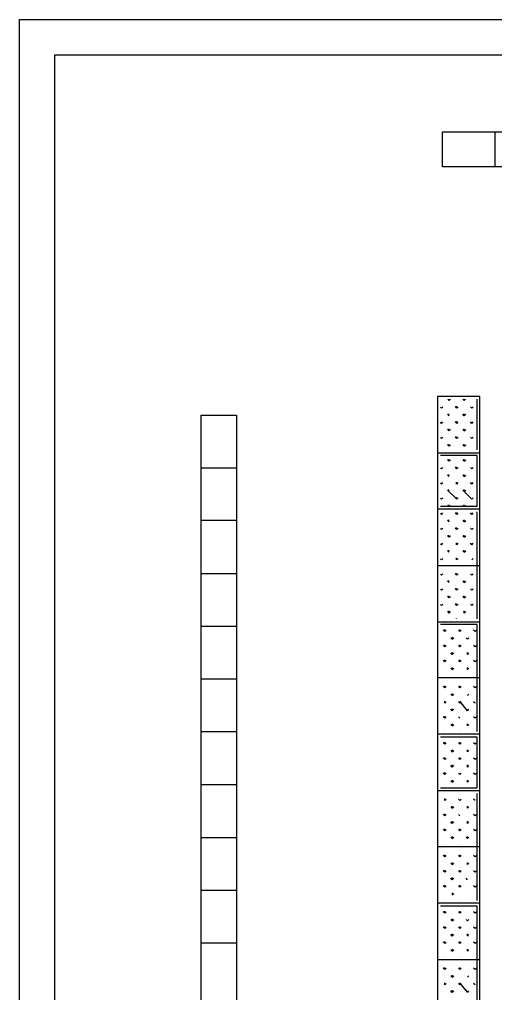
# Model space of a CAD drawing. Header units: inches. Extents: x 3.4 to 45.9, y 14.3 to 39.1.
# Drawn here: x 35.15 to 35.42, y 34.17 to 34.724 of the extents above; entities that cross this region are included whole.
import ezdxf

# ---------------------------------------------------------------- set-up
doc = ezdxf.new("R2010")
doc.units = ezdxf.units.IN
doc.header["$MEASUREMENT"] = 0
doc.layers.add('02', color=2, linetype='Continuous')

msp = doc.modelspace()

# ---------------------------------------------------------------- linework, layer by layer
at = {"layer": '02'}
for p, q in [((35.14973, 33.82383), (35.14973, 34.72383)), ((35.14973, 34.72383), (36.04973, 34.72383)), ((35.16973, 33.84383), (35.16973, 34.70383)), ((35.16973, 34.70383), (36.02973, 34.70383)), ((35.38997, 34.64003), (35.38997, 34.66003)), ((35.38997, 34.66003), (35.80997, 34.66003)), ((35.41997, 34.64003), (35.41997, 34.66003)), ((35.80997, 34.64003), (35.38997, 34.64003)), ((35.38725, 34.5097), (35.38725, 34.0617)), ((35.41125, 34.5097), (35.38725, 34.5097)), ((35.41125, 34.0617), (35.41125, 34.5097)), ((35.38944, 34.503), (35.39025, 34.50381)), ((35.39375, 34.50731), (35.39296, 34.5081)), ((35.39366, 34.50732), (35.39366, 34.5081)), ((35.39375, 34.50731), (35.39455, 34.5081)), ((35.39806, 34.503), (35.39725, 34.50381)), ((35.39797, 34.50301), (35.39797, 34.50415)), ((35.39806, 34.503), (35.39887, 34.50381)), ((35.40237, 34.50731), (35.40158, 34.5081)), ((35.40228, 34.50732), (35.40228, 34.5081)), ((35.40237, 34.50731), (35.40317, 34.5081)), ((35.40668, 34.503), (35.40588, 34.50381)), ((35.40668, 34.503), (35.40749, 34.50381)), ((35.40965, 34.4793), (35.40965, 34.5081)), ((35.25296, 34.49909), (35.27296, 34.49909)), ((35.25296, 34.07909), (35.25296, 34.49909)), ((35.27296, 34.49909), (35.27296, 34.07909)), ((35.38944, 34.503), (35.38885, 34.50359)), ((35.39375, 34.49869), (35.39294, 34.4995)), ((35.39366, 34.4987), (35.39366, 34.49984)), ((35.40237, 34.49869), (35.40157, 34.4995)), ((35.40228, 34.4987), (35.40228, 34.49984)), ((35.40237, 34.49869), (35.40318, 34.4995)), ((35.38944, 34.49438), (35.38885, 34.49497)), ((35.38944, 34.49438), (35.39025, 34.49518)), ((35.39806, 34.49438), (35.39725, 34.49518)), ((35.39797, 34.49439), (35.39797, 34.49553)), ((35.39806, 34.49438), (35.39887, 34.49518)), ((35.40668, 34.49438), (35.40588, 34.49518)), ((35.40668, 34.49438), (35.40749, 34.49518)), ((35.39375, 34.49007), (35.39294, 34.49087)), ((35.39366, 34.49008), (35.39366, 34.49122)), ((35.39375, 34.49007), (35.39456, 34.49087)), ((35.40237, 34.49007), (35.40157, 34.49087)), ((35.40228, 34.49008), (35.40228, 34.49122)), ((35.40237, 34.49007), (35.40318, 34.49087)), ((35.38944, 34.48576), (35.38885, 34.48635)), ((35.38944, 34.48576), (35.39025, 34.48656)), ((35.39375, 34.48144), (35.39294, 34.48225)), ((35.39366, 34.48145), (35.39366, 34.4826)), ((35.39375, 34.48144), (35.39456, 34.48225)), ((35.39806, 34.48576), (35.39725, 34.48656)), ((35.39797, 34.48576), (35.39797, 34.48691)), ((35.39806, 34.48576), (35.39887, 34.48656)), ((35.40237, 34.48144), (35.40157, 34.48225)), ((35.40228, 34.48145), (35.40228, 34.4826)), ((35.40237, 34.48144), (35.40318, 34.48225)), ((35.40668, 34.48576), (35.40588, 34.48656)), ((35.40668, 34.48576), (35.40749, 34.48656)), ((35.38725, 34.4777), (35.41125, 34.4777)), ((35.40965, 34.4761), (35.38885, 34.4761)), ((35.40965, 34.4473), (35.40965, 34.4761)), ((35.39375, 34.47282), (35.39294, 34.47363)), ((35.39366, 34.47283), (35.39366, 34.47398)), ((35.39375, 34.47282), (35.39456, 34.47363)), ((35.40237, 34.47282), (35.40157, 34.47363)), ((35.40228, 34.47283), (35.40228, 34.47398)), ((35.40237, 34.47282), (35.40318, 34.47363)), ((35.25296, 34.46909), (35.27296, 34.46909)), ((35.38944, 34.46851), (35.38885, 34.46911)), ((35.38944, 34.46851), (35.39025, 34.46932)), ((35.39375, 34.4642), (35.39294, 34.46501)), ((35.39366, 34.46421), (35.39366, 34.46536)), ((35.39806, 34.46851), (35.39725, 34.46932)), ((35.39797, 34.46852), (35.39797, 34.46967)), ((35.39806, 34.46851), (35.39887, 34.46932)), ((35.40237, 34.4642), (35.40157, 34.46501)), ((35.40228, 34.46421), (35.40228, 34.46536)), ((35.40237, 34.4642), (35.40318, 34.46501)), ((35.40668, 34.46851), (35.40588, 34.46932)), ((35.40668, 34.46851), (35.40749, 34.46932)), ((35.38944, 34.45989), (35.38885, 34.46048)), ((35.38944, 34.45989), (35.39025, 34.4607)), ((35.39797, 34.4599), (35.39797, 34.46104)), ((35.39806, 34.45989), (35.39887, 34.4607)), ((35.40668, 34.45989), (35.40588, 34.4607)), ((35.40668, 34.45989), (35.40749, 34.4607)), ((35.39806, 34.45127), (35.39294, 34.45639)), ((35.39366, 34.45559), (35.39366, 34.45673)), ((35.40668, 34.45127), (35.40157, 34.45639)), ((35.40228, 34.45559), (35.40228, 34.45673)), ((35.40237, 34.45558), (35.40318, 34.45639)), ((35.38944, 34.45127), (35.38885, 34.45186)), ((35.38944, 34.45127), (35.39025, 34.45208)), ((35.39797, 34.45128), (35.39797, 34.45242)), ((35.39806, 34.45127), (35.39887, 34.45208)), ((35.40668, 34.45127), (35.40749, 34.45208)), ((35.41125, 34.4457), (35.38725, 34.4457)), ((35.38885, 34.4473), (35.40965, 34.4473)), ((35.38944, 34.44265), (35.38885, 34.44324)), ((35.38944, 34.44265), (35.39025, 34.44346)), ((35.39341, 34.4473), (35.39294, 34.44777)), ((35.39366, 34.4473), (35.39366, 34.44811)), ((35.39409, 34.4473), (35.39456, 34.44777)), ((35.39806, 34.44265), (35.39725, 34.44346)), ((35.39797, 34.44266), (35.39797, 34.4438)), ((35.39806, 34.44265), (35.39887, 34.44346)), ((35.40203, 34.4473), (35.40157, 34.44777)), ((35.40228, 34.4473), (35.40228, 34.44811)), ((35.40272, 34.4473), (35.40318, 34.44777)), ((35.40668, 34.44265), (35.40588, 34.44346)), ((35.40668, 34.44265), (35.40749, 34.44346)), ((35.40965, 34.3833), (35.40965, 34.4441)), ((35.27296, 34.43909), (35.25296, 34.43909)), ((35.39375, 34.43834), (35.39294, 34.43915)), ((35.39366, 34.43835), (35.39366, 34.43949)), ((35.40237, 34.43834), (35.40157, 34.43915)), ((35.40228, 34.43835), (35.40228, 34.43949)), ((35.40237, 34.43834), (35.40318, 34.43915)), ((35.38944, 34.43403), (35.38885, 34.43462)), ((35.38944, 34.43403), (35.39025, 34.43484)), ((35.39806, 34.43403), (35.39725, 34.43484)), ((35.39797, 34.43404), (35.39797, 34.43518)), ((35.39806, 34.43403), (35.39887, 34.43484)), ((35.40668, 34.43403), (35.40588, 34.43484)), ((35.40668, 34.43403), (35.40749, 34.43484)), ((35.38944, 34.42541), (35.39025, 34.42622)), ((35.39375, 34.42972), (35.39294, 34.43053)), ((35.39366, 34.42973), (35.39366, 34.43087)), ((35.39375, 34.42972), (35.39456, 34.43053)), ((35.39797, 34.42542), (35.39797, 34.42656)), ((35.39806, 34.42541), (35.39887, 34.42622)), ((35.40237, 34.42972), (35.40157, 34.43053)), ((35.40228, 34.42973), (35.40228, 34.43087)), ((35.40237, 34.42972), (35.40318, 34.43053)), ((35.40668, 34.42541), (35.40588, 34.42622)), ((35.40668, 34.42541), (35.40749, 34.42622)), ((35.38944, 34.42541), (35.38885, 34.426)), ((35.39375, 34.4211), (35.39294, 34.42191)), ((35.39366, 34.42111), (35.39366, 34.42225)), ((35.40237, 34.4211), (35.40157, 34.42191)), ((35.40228, 34.42111), (35.40228, 34.42225)), ((35.40237, 34.4211), (35.40318, 34.42191)), ((35.38944, 34.41679), (35.38885, 34.41738)), ((35.38944, 34.41679), (35.39025, 34.4176)), ((35.39797, 34.4168), (35.39797, 34.41794)), ((35.39806, 34.41679), (35.39887, 34.4176)), ((35.40668, 34.41679), (35.40749, 34.4176)), ((35.38725, 34.4137), (35.41125, 34.4137)), ((35.25296, 34.40909), (35.27296, 34.40909)), ((35.38944, 34.40817), (35.38885, 34.40876)), ((35.38944, 34.40817), (35.39025, 34.40897)), ((35.39375, 34.40386), (35.39294, 34.40466)), ((35.39366, 34.40386), (35.39366, 34.40501)), ((35.39806, 34.40817), (35.39725, 34.40897)), ((35.39797, 34.40818), (35.39797, 34.40932)), ((35.39806, 34.40817), (35.39887, 34.40897)), ((35.40237, 34.40386), (35.40157, 34.40466)), ((35.40228, 34.40386), (35.40228, 34.40501)), ((35.40237, 34.40386), (35.40318, 34.40466)), ((35.40668, 34.40817), (35.40588, 34.40897)), ((35.40668, 34.40817), (35.40749, 34.40897)), ((35.38944, 34.39955), (35.38885, 34.40014)), ((35.38944, 34.39955), (35.39025, 34.40035)), ((35.39806, 34.39955), (35.39725, 34.40035)), ((35.39797, 34.39955), (35.39797, 34.4007)), ((35.39806, 34.39955), (35.39887, 34.40035)), ((35.40668, 34.39955), (35.40588, 34.40035)), ((35.40668, 34.39955), (35.40749, 34.40035)), ((35.39375, 34.39523), (35.39294, 34.39604)), ((35.39366, 34.39524), (35.39366, 34.39639)), ((35.39375, 34.39523), (35.39456, 34.39604)), ((35.40237, 34.39523), (35.40157, 34.39604)), ((35.40228, 34.39524), (35.40228, 34.39639)), ((35.40237, 34.39523), (35.40318, 34.39604)), ((35.38944, 34.39092), (35.38885, 34.39152)), ((35.38944, 34.39092), (35.39025, 34.39173)), ((35.39375, 34.38661), (35.39294, 34.38742)), ((35.39366, 34.38662), (35.39366, 34.38777)), ((35.39375, 34.38661), (35.39456, 34.38742)), ((35.39806, 34.39092), (35.39725, 34.39173)), ((35.39797, 34.39093), (35.39797, 34.39208)), ((35.39806, 34.39092), (35.39887, 34.39173)), ((35.40228, 34.38662), (35.40228, 34.38777)), ((35.40237, 34.38661), (35.40318, 34.38742)), ((35.40668, 34.39092), (35.40588, 34.39173)), ((35.40668, 34.39092), (35.40749, 34.39173)), ((35.39797, 34.3833), (35.39797, 34.38346)), ((35.25296, 34.37909), (35.27296, 34.37909)), ((35.38725, 34.3817), (35.41125, 34.3817)), ((35.40965, 34.3801), (35.38885, 34.3801)), ((35.39126, 34.37603), (35.39045, 34.37684)), ((35.39126, 34.37603), (35.39206, 34.37684)), ((35.3913, 34.37606), (35.3913, 34.3772)), ((35.39988, 34.37603), (35.39907, 34.37684)), ((35.39988, 34.37603), (35.40068, 34.37684)), ((35.39992, 34.37606), (35.39992, 34.3772)), ((35.4085, 34.37603), (35.40769, 34.37684)), ((35.4085, 34.37603), (35.40931, 34.37684)), ((35.40965, 34.3193), (35.40965, 34.3801)), ((35.39557, 34.37172), (35.39476, 34.37253)), ((35.39557, 34.37172), (35.39637, 34.37253)), ((35.39561, 34.37174), (35.39561, 34.37289)), ((35.40419, 34.37172), (35.40338, 34.37253)), ((35.40419, 34.37172), (35.405, 34.37253)), ((35.39126, 34.36741), (35.39045, 34.36822)), ((35.39126, 34.36741), (35.39206, 34.36822)), ((35.3913, 34.36743), (35.3913, 34.36858)), ((35.39988, 34.36741), (35.39907, 34.36822)), ((35.39988, 34.36741), (35.40068, 34.36822)), ((35.39992, 34.36743), (35.39992, 34.36858)), ((35.4085, 34.36741), (35.40769, 34.36822)), ((35.4085, 34.36741), (35.40931, 34.36822)), ((35.3913, 34.35881), (35.3913, 34.35996)), ((35.39557, 34.3631), (35.39476, 34.36391)), ((35.39557, 34.3631), (35.39637, 34.36391)), ((35.39561, 34.36312), (35.39561, 34.36427)), ((35.39992, 34.35881), (35.39992, 34.35996)), ((35.40419, 34.3631), (35.405, 34.36391)), ((35.40423, 34.36312), (35.40423, 34.36427)), ((35.39126, 34.35879), (35.39045, 34.3596)), ((35.39126, 34.35879), (35.39206, 34.3596)), ((35.39557, 34.35448), (35.39476, 34.35529)), ((35.39557, 34.35448), (35.39637, 34.35529)), ((35.39561, 34.3545), (35.39561, 34.35565)), ((35.39988, 34.35879), (35.39907, 34.3596)), ((35.39988, 34.35879), (35.40068, 34.3596)), ((35.40419, 34.35448), (35.405, 34.35529)), ((35.40423, 34.3545), (35.40423, 34.35565)), ((35.4085, 34.35879), (35.40769, 34.3596)), ((35.4085, 34.35879), (35.40931, 34.3596)), ((35.27296, 34.34909), (35.25296, 34.34909)), ((35.41125, 34.3497), (35.38725, 34.3497)), ((35.3913, 34.3513), (35.3913, 34.35134)), ((35.39992, 34.3513), (35.39992, 34.35134)), ((35.39126, 34.34403), (35.39045, 34.34484)), ((35.39126, 34.34403), (35.39206, 34.34484)), ((35.3913, 34.34406), (35.3913, 34.3452)), ((35.39988, 34.34403), (35.39907, 34.34484)), ((35.39988, 34.34403), (35.40068, 34.34484)), ((35.39992, 34.34406), (35.39992, 34.3452)), ((35.4085, 34.34403), (35.40769, 34.34484)), ((35.4085, 34.34403), (35.40931, 34.34484)), ((35.39557, 34.33972), (35.39476, 34.34053)), ((35.39557, 34.33972), (35.39637, 34.34053)), ((35.39561, 34.33974), (35.39561, 34.34089)), ((35.40419, 34.33972), (35.405, 34.34053)), ((35.39126, 34.33541), (35.39206, 34.33622)), ((35.3913, 34.33543), (35.3913, 34.33658)), ((35.39561, 34.33112), (35.39561, 34.33227)), ((35.39988, 34.33541), (35.39907, 34.33622)), ((35.39988, 34.33541), (35.40068, 34.33622)), ((35.40423, 34.33112), (35.39992, 34.33658)), ((35.4085, 34.33541), (35.40769, 34.33622)), ((35.39126, 34.32679), (35.39045, 34.3276)), ((35.39126, 34.32679), (35.39206, 34.3276)), ((35.3913, 34.32681), (35.3913, 34.32796)), ((35.39557, 34.3311), (35.39476, 34.33191)), ((35.39557, 34.3311), (35.39637, 34.33191)), ((35.39988, 34.32679), (35.39907, 34.3276)), ((35.40419, 34.3311), (35.405, 34.33191)), ((35.4085, 34.32679), (35.40769, 34.3276)), ((35.4085, 34.32679), (35.40931, 34.3276)), ((35.39557, 34.32248), (35.39476, 34.32329)), ((35.39557, 34.32248), (35.39637, 34.32329)), ((35.39561, 34.3225), (35.39561, 34.32365)), ((35.40419, 34.32248), (35.405, 34.32329)), ((35.40423, 34.3225), (35.40423, 34.32365)), ((35.27296, 34.31909), (35.25296, 34.31909)), ((35.41125, 34.3177), (35.38725, 34.3177)), ((35.40965, 34.3161), (35.38885, 34.3161)), ((35.3913, 34.3193), (35.3913, 34.31934)), ((35.39992, 34.3193), (35.39992, 34.31934)), ((35.40965, 34.2873), (35.40965, 34.3161)), ((35.39126, 34.31203), (35.39045, 34.31284)), ((35.39126, 34.31203), (35.39206, 34.31284)), ((35.3913, 34.31206), (35.3913, 34.3132)), ((35.39988, 34.31203), (35.39907, 34.31284)), ((35.39988, 34.31203), (35.40068, 34.31284)), ((35.39992, 34.31206), (35.39992, 34.3132)), ((35.4085, 34.31203), (35.40769, 34.31284)), ((35.4085, 34.31203), (35.40931, 34.31284)), ((35.3913, 34.30343), (35.3913, 34.30458)), ((35.39557, 34.30772), (35.39476, 34.30853)), ((35.39557, 34.30772), (35.39637, 34.30853)), ((35.39561, 34.30774), (35.39561, 34.30889)), ((35.39992, 34.30343), (35.39992, 34.30458)), ((35.40419, 34.30772), (35.405, 34.30853)), ((35.40423, 34.30774), (35.40423, 34.30889)), ((35.39126, 34.30341), (35.39045, 34.30422)), ((35.39126, 34.30341), (35.39206, 34.30422)), ((35.39557, 34.2991), (35.39476, 34.29991)), ((35.39557, 34.2991), (35.39637, 34.29991)), ((35.39561, 34.29912), (35.39561, 34.30027)), ((35.39988, 34.30341), (35.39907, 34.30422)), ((35.39988, 34.30341), (35.40068, 34.30422)), ((35.40419, 34.2991), (35.405, 34.29991)), ((35.40423, 34.29912), (35.40423, 34.30027)), ((35.4085, 34.30341), (35.40769, 34.30422)), ((35.4085, 34.30341), (35.40931, 34.30422)), ((35.39126, 34.29479), (35.39045, 34.2956)), ((35.39126, 34.29479), (35.39206, 34.2956)), ((35.3913, 34.29481), (35.3913, 34.29596)), ((35.39988, 34.29479), (35.39907, 34.2956)), ((35.39988, 34.29479), (35.40068, 34.2956)), ((35.4085, 34.29479), (35.40769, 34.2956)), ((35.4085, 34.29479), (35.40931, 34.2956)), ((35.27296, 34.28909), (35.25296, 34.28909)), ((35.39557, 34.29048), (35.39476, 34.29129)), ((35.39557, 34.29048), (35.39637, 34.29129)), ((35.39561, 34.2905), (35.39561, 34.29165)), ((35.40419, 34.29048), (35.405, 34.29129)), ((35.40423, 34.2905), (35.40423, 34.29165)), ((35.38725, 34.2857), (35.41125, 34.2857)), ((35.38885, 34.2873), (35.40965, 34.2873)), ((35.3913, 34.2873), (35.3913, 34.28734)), ((35.40965, 34.2233), (35.40965, 34.2841)), ((35.39126, 34.28003), (35.39206, 34.28084)), ((35.3913, 34.28006), (35.3913, 34.2812)), ((35.39561, 34.27574), (35.39561, 34.27689)), ((35.39988, 34.28003), (35.39907, 34.28084)), ((35.39988, 34.28003), (35.40068, 34.28084)), ((35.40423, 34.27574), (35.40423, 34.27689)), ((35.4085, 34.28003), (35.40769, 34.28084)), ((35.39126, 34.27141), (35.39045, 34.27222)), ((35.39126, 34.27141), (35.39206, 34.27222)), ((35.3913, 34.27143), (35.3913, 34.27258)), ((35.39557, 34.27572), (35.39476, 34.27653)), ((35.39557, 34.27572), (35.39637, 34.27653)), ((35.39988, 34.27141), (35.39907, 34.27222)), ((35.40419, 34.27572), (35.405, 34.27653)), ((35.4085, 34.27141), (35.40769, 34.27222)), ((35.4085, 34.27141), (35.40931, 34.27222)), ((35.39557, 34.2671), (35.39476, 34.26791)), ((35.39557, 34.2671), (35.39637, 34.26791)), ((35.39561, 34.26712), (35.39561, 34.26827)), ((35.40419, 34.2671), (35.405, 34.26791)), ((35.40423, 34.26712), (35.40423, 34.26827)), ((35.39126, 34.26279), (35.39045, 34.2636)), ((35.39126, 34.26279), (35.39206, 34.2636)), ((35.3913, 34.26281), (35.3913, 34.26396)), ((35.39988, 34.26279), (35.39907, 34.2636)), ((35.39988, 34.26279), (35.40068, 34.2636)), ((35.39992, 34.26281), (35.39992, 34.26396)), ((35.4085, 34.26279), (35.40769, 34.2636)), ((35.4085, 34.26279), (35.40931, 34.2636)), ((35.25296, 34.25909), (35.27296, 34.25909)), ((35.3913, 34.2553), (35.3913, 34.25534)), ((35.39557, 34.25848), (35.39476, 34.25929)), ((35.39557, 34.25848), (35.39637, 34.25929)), ((35.39561, 34.2585), (35.39561, 34.25965)), ((35.39992, 34.2553), (35.39992, 34.25534)), ((35.40419, 34.25848), (35.40338, 34.25929)), ((35.40419, 34.25848), (35.405, 34.25929)), ((35.40423, 34.2585), (35.40423, 34.25965)), ((35.41125, 34.2537), (35.38725, 34.2537)), ((35.3913, 34.24806), (35.3913, 34.2492)), ((35.39992, 34.24806), (35.39992, 34.2492)), ((35.39126, 34.24803), (35.39045, 34.24884)), ((35.39126, 34.24803), (35.39206, 34.24884)), ((35.39557, 34.24372), (35.39476, 34.24453)), ((35.39557, 34.24372), (35.39637, 34.24453)), ((35.39561, 34.24374), (35.39561, 34.24489)), ((35.39988, 34.24803), (35.39907, 34.24884)), ((35.39988, 34.24803), (35.40068, 34.24884)), ((35.40419, 34.24372), (35.405, 34.24453)), ((35.40423, 34.24374), (35.40423, 34.24489)), ((35.4085, 34.24803), (35.40769, 34.24884)), ((35.4085, 34.24803), (35.40931, 34.24884)), ((35.39126, 34.23941), (35.39045, 34.24022)), ((35.39126, 34.23941), (35.39206, 34.24022)), ((35.3913, 34.23943), (35.3913, 34.24058)), ((35.39988, 34.23941), (35.39907, 34.24022)), ((35.39988, 34.23941), (35.40068, 34.24022)), ((35.39992, 34.23943), (35.39992, 34.24058)), ((35.4085, 34.23941), (35.40769, 34.24022)), ((35.4085, 34.23941), (35.40931, 34.24022)), ((35.39557, 34.2351), (35.39476, 34.23591)), ((35.39557, 34.2351), (35.39637, 34.23591)), ((35.39561, 34.23512), (35.39561, 34.23627)), ((35.40419, 34.2351), (35.40338, 34.23591)), ((35.25296, 34.22909), (35.27296, 34.22909)), ((35.39126, 34.23079), (35.39045, 34.2316)), ((35.39126, 34.23079), (35.39206, 34.2316)), ((35.3913, 34.23081), (35.3913, 34.23196)), ((35.39557, 34.22648), (35.39637, 34.22729)), ((35.39561, 34.2265), (35.39561, 34.22765)), ((35.39988, 34.23079), (35.39907, 34.2316)), ((35.39988, 34.23079), (35.40068, 34.2316)), ((35.39992, 34.23081), (35.39992, 34.23196)), ((35.4085, 34.23079), (35.40769, 34.2316)), ((35.4085, 34.23079), (35.40931, 34.2316)), ((35.41125, 34.2217), (35.38725, 34.2217)), ((35.3913, 34.2233), (35.3913, 34.22334)), ((35.39992, 34.2233), (35.39992, 34.22334)), ((35.40965, 34.2201), (35.38885, 34.2201)), ((35.39126, 34.21603), (35.39045, 34.21684)), ((35.39126, 34.21603), (35.39206, 34.21684)), ((35.3913, 34.21606), (35.3913, 34.2172)), ((35.39988, 34.21603), (35.39907, 34.21684)), ((35.39988, 34.21603), (35.40068, 34.21684)), ((35.39992, 34.21606), (35.39992, 34.2172)), ((35.4085, 34.21603), (35.40769, 34.21684)), ((35.4085, 34.21603), (35.40931, 34.21684)), ((35.40965, 34.1593), (35.40965, 34.2201)), ((35.39557, 34.21172), (35.39476, 34.21253)), ((35.39557, 34.21172), (35.39637, 34.21253)), ((35.39561, 34.21174), (35.39561, 34.21289)), ((35.40419, 34.21172), (35.40338, 34.21253)), ((35.40419, 34.21172), (35.405, 34.21253)), ((35.39126, 34.20741), (35.39045, 34.20822)), ((35.39126, 34.20741), (35.39206, 34.20822)), ((35.3913, 34.20743), (35.3913, 34.20858)), ((35.39988, 34.20741), (35.39907, 34.20822)), ((35.39988, 34.20741), (35.40068, 34.20822)), ((35.39992, 34.20743), (35.39992, 34.20858)), ((35.4085, 34.20741), (35.40769, 34.20822)), ((35.4085, 34.20741), (35.40931, 34.20822)), ((35.39126, 34.19879), (35.39045, 34.1996)), ((35.39126, 34.19879), (35.39206, 34.1996)), ((35.3913, 34.19881), (35.3913, 34.19996)), ((35.39557, 34.2031), (35.39476, 34.20391)), ((35.39557, 34.2031), (35.39637, 34.20391)), ((35.39561, 34.20312), (35.39561, 34.20427)), ((35.39988, 34.19879), (35.39907, 34.1996)), ((35.39988, 34.19879), (35.40068, 34.1996)), ((35.39992, 34.19881), (35.39992, 34.19996)), ((35.40419, 34.2031), (35.405, 34.20391)), ((35.40423, 34.20312), (35.40423, 34.20427)), ((35.4085, 34.19879), (35.40769, 34.1996)), ((35.4085, 34.19879), (35.40931, 34.1996)), ((35.27296, 34.19909), (35.25296, 34.19909)), ((35.39557, 34.19448), (35.39476, 34.19529)), ((35.39557, 34.19448), (35.39637, 34.19529)), ((35.39561, 34.1945), (35.39561, 34.19565)), ((35.40419, 34.19448), (35.405, 34.19529)), ((35.40423, 34.1945), (35.40423, 34.19565)), ((35.38725, 34.1897), (35.41125, 34.1897)), ((35.3913, 34.1913), (35.3913, 34.19134)), ((35.39992, 34.1913), (35.39992, 34.19134)), ((35.39126, 34.18403), (35.39045, 34.18484)), ((35.39126, 34.18403), (35.39206, 34.18484)), ((35.3913, 34.18406), (35.3913, 34.1852)), ((35.39988, 34.18403), (35.39907, 34.18484)), ((35.39988, 34.18403), (35.40068, 34.18484)), ((35.39992, 34.18406), (35.39992, 34.1852)), ((35.4085, 34.18403), (35.40769, 34.18484)), ((35.4085, 34.18403), (35.40931, 34.18484)), ((35.39557, 34.17972), (35.39476, 34.18053)), ((35.39557, 34.17972), (35.39637, 34.18053)), ((35.39561, 34.17974), (35.39561, 34.18089)), ((35.40419, 34.17972), (35.405, 34.18053)), ((35.39126, 34.17541), (35.39206, 34.17622)), ((35.3913, 34.17543), (35.3913, 34.17658)), ((35.39557, 34.1711), (35.39476, 34.17191)), ((35.39557, 34.1711), (35.39637, 34.17191)), ((35.39561, 34.17112), (35.39561, 34.17227)), ((35.39988, 34.17541), (35.39907, 34.17622)), ((35.39988, 34.17541), (35.40068, 34.17622)), ((35.40423, 34.17112), (35.39992, 34.17658)), ((35.40419, 34.1711), (35.405, 34.17191)), ((35.4085, 34.17541), (35.40769, 34.17622))]:
    msp.add_line(p, q, dxfattribs=at)

doc.saveas('drawing.dxf')
